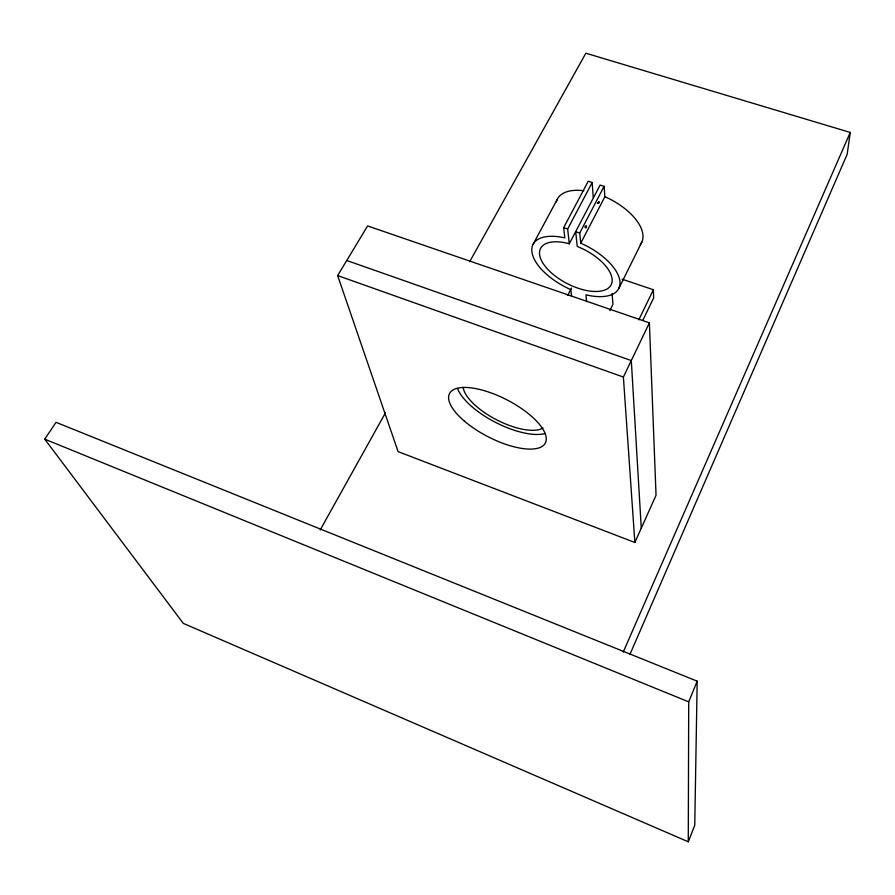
<?xml version="1.0" encoding="UTF-8"?>
<svg xmlns="http://www.w3.org/2000/svg" width="895" height="895" viewBox="0 0 895 895"><rect width="100%" height="100%" fill="white"/><g stroke="black" fill="none" stroke-linecap="round" stroke-linejoin="round"><path stroke-width="1.34" d="M688.277 841.792L688.714 701.87L697.183 681.173L56.038 422.317L44.75 439.154L183.285 623.367L688.277 841.792L694.755 825.257L697.183 681.173M469.662 261.732L585.856 53.208L850.25 132.449L847.173 154.276L630.013 654.211M585.263 226.088L584.905 227.14M623.233 652.075L850.25 132.449M634.857 542.471L656.046 495.271L649.39 322.849L367.599 225.932L337.661 275.582L398.085 451.628L634.857 542.471L623.39 377.052L649.39 322.849M597.681 202.606L597.379 203.176M642.8 320.365L653.641 297.89L653.372 289.745L622.036 279.162M638.795 319.873L653.372 289.745M618.915 288.246L641.793 242.198M609.831 310.643L612.918 304.423L612.09 293.482M567.71 295.406L571.502 288.033M580.743 243.205L604.875 196.743L604.103 186.35L600.12 185.064L569.298 243.753L564.544 242.657A39.693 19.019 27.3 0 0 547.304 268.824A39.693 19.019 27.3 0 0 606.788 289.141A39.693 19.019 27.3 0 0 582.947 248.944L577.23 246.416L575.686 231.727L579.714 233.069L580.743 243.205L581.75 243.641A48.207 23.102 27.3 0 1 619.978 281.791A48.207 23.102 27.3 0 1 585.945 294.813L586.628 301.626M579.714 233.069L604.103 186.35M569.298 243.753L567.654 229.053L592.188 182.502L588.239 181.226L563.637 227.722L564.834 237.88A48.207 23.102 27.3 0 0 531.865 251.394A48.207 23.102 27.3 0 0 569.835 289.186L570.797 289.622L571.592 296.458M532.995 244.503L557.328 199.205M320.175 529.997L385.398 412.931M593.228 197.515L592.188 182.502M563.637 227.722L567.654 229.053M346.757 260.49L631.299 360.562L641.279 528.151M337.661 275.582L623.39 377.052M44.75 439.154L688.714 701.87M604.875 196.743L605.87 197.168A47.39 24.064 27.4 0 1 640.182 244.749M556.321 202.069A47.39 24.064 27.4 0 1 583.842 190.736M543.03 428A46.182 18.168 27.3 0 1 497.206 420.113A46.182 18.168 27.3 0 1 463.174 387.334M545.256 433.482A53.644 21.111 27.3 0 1 495.707 422.462A53.644 21.111 27.3 0 1 457.49 388.497M598.218 203.355C599.695 204.407 599.236 198.41 598.218 203.355M585.509 227.643C586.717 229.355 586.796 222.564 585.509 227.643M464.415 421.142A53.924 20.719 27.3 0 0 545.133 443.417A53.924 20.719 27.3 0 0 482.797 390.254A53.924 20.719 27.3 0 0 464.415 421.142"/></g></svg>
